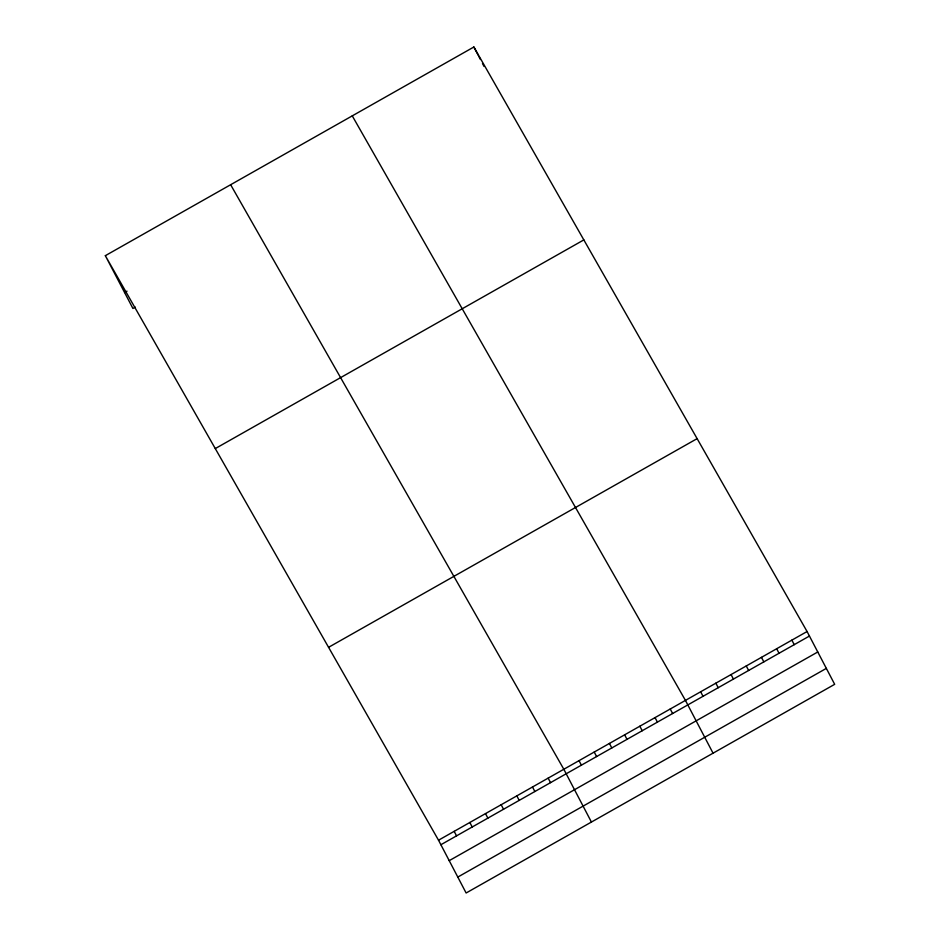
<?xml version="1.0" encoding="UTF-8"?>
<svg xmlns="http://www.w3.org/2000/svg" width="940" height="940" viewBox="0 0 940 940"><rect width="100%" height="100%" fill="white"/><g stroke="black" fill="none" stroke-linecap="round" stroke-linejoin="round"><path stroke-width="1.41" d="M105.327 255.68L473.878 47L807.072 631.527L834.673 684.32L466.123 893L438.522 840.207L105.327 255.68L132.928 308.473L135.337 307.11M124.597 292.54L127.006 291.177M215.284 448.58L583.834 239.9M328.565 647.319L697.116 438.639M438.522 840.207L807.072 631.527M440.884 844.731L809.434 636.051M449.214 860.664L817.765 651.984M457.792 877.079L826.342 668.387M352.265 115.867L685.448 700.394L713.049 753.187M230.641 184.733L563.824 769.261L591.424 822.053M791.868 640.14L794.23 644.664M473.878 47L478.331 55.507M478.848 56.506L480.411 59.49M482.49 63.474L484.053 66.458M776.663 648.741L779.037 653.265M761.459 657.354L763.832 661.877M746.266 665.966L748.628 670.49M731.062 674.567L733.423 679.091M715.857 683.18L718.219 687.704M700.652 691.781L703.014 696.305M670.243 709.007L672.617 713.53M655.039 717.608L657.413 722.132M639.846 726.221L642.208 730.744M624.642 734.833L627.004 739.357M609.437 743.434L611.799 747.958M594.233 752.047L596.595 756.571M579.028 760.648L581.402 765.172M548.161 778.132L550.535 782.656M532.498 787.003L534.872 791.527M516.836 795.863L519.197 800.386M501.173 804.734L503.535 809.258M485.51 813.605L487.872 818.129M469.847 822.477L472.209 827M454.185 831.348L456.546 835.872"/></g></svg>
